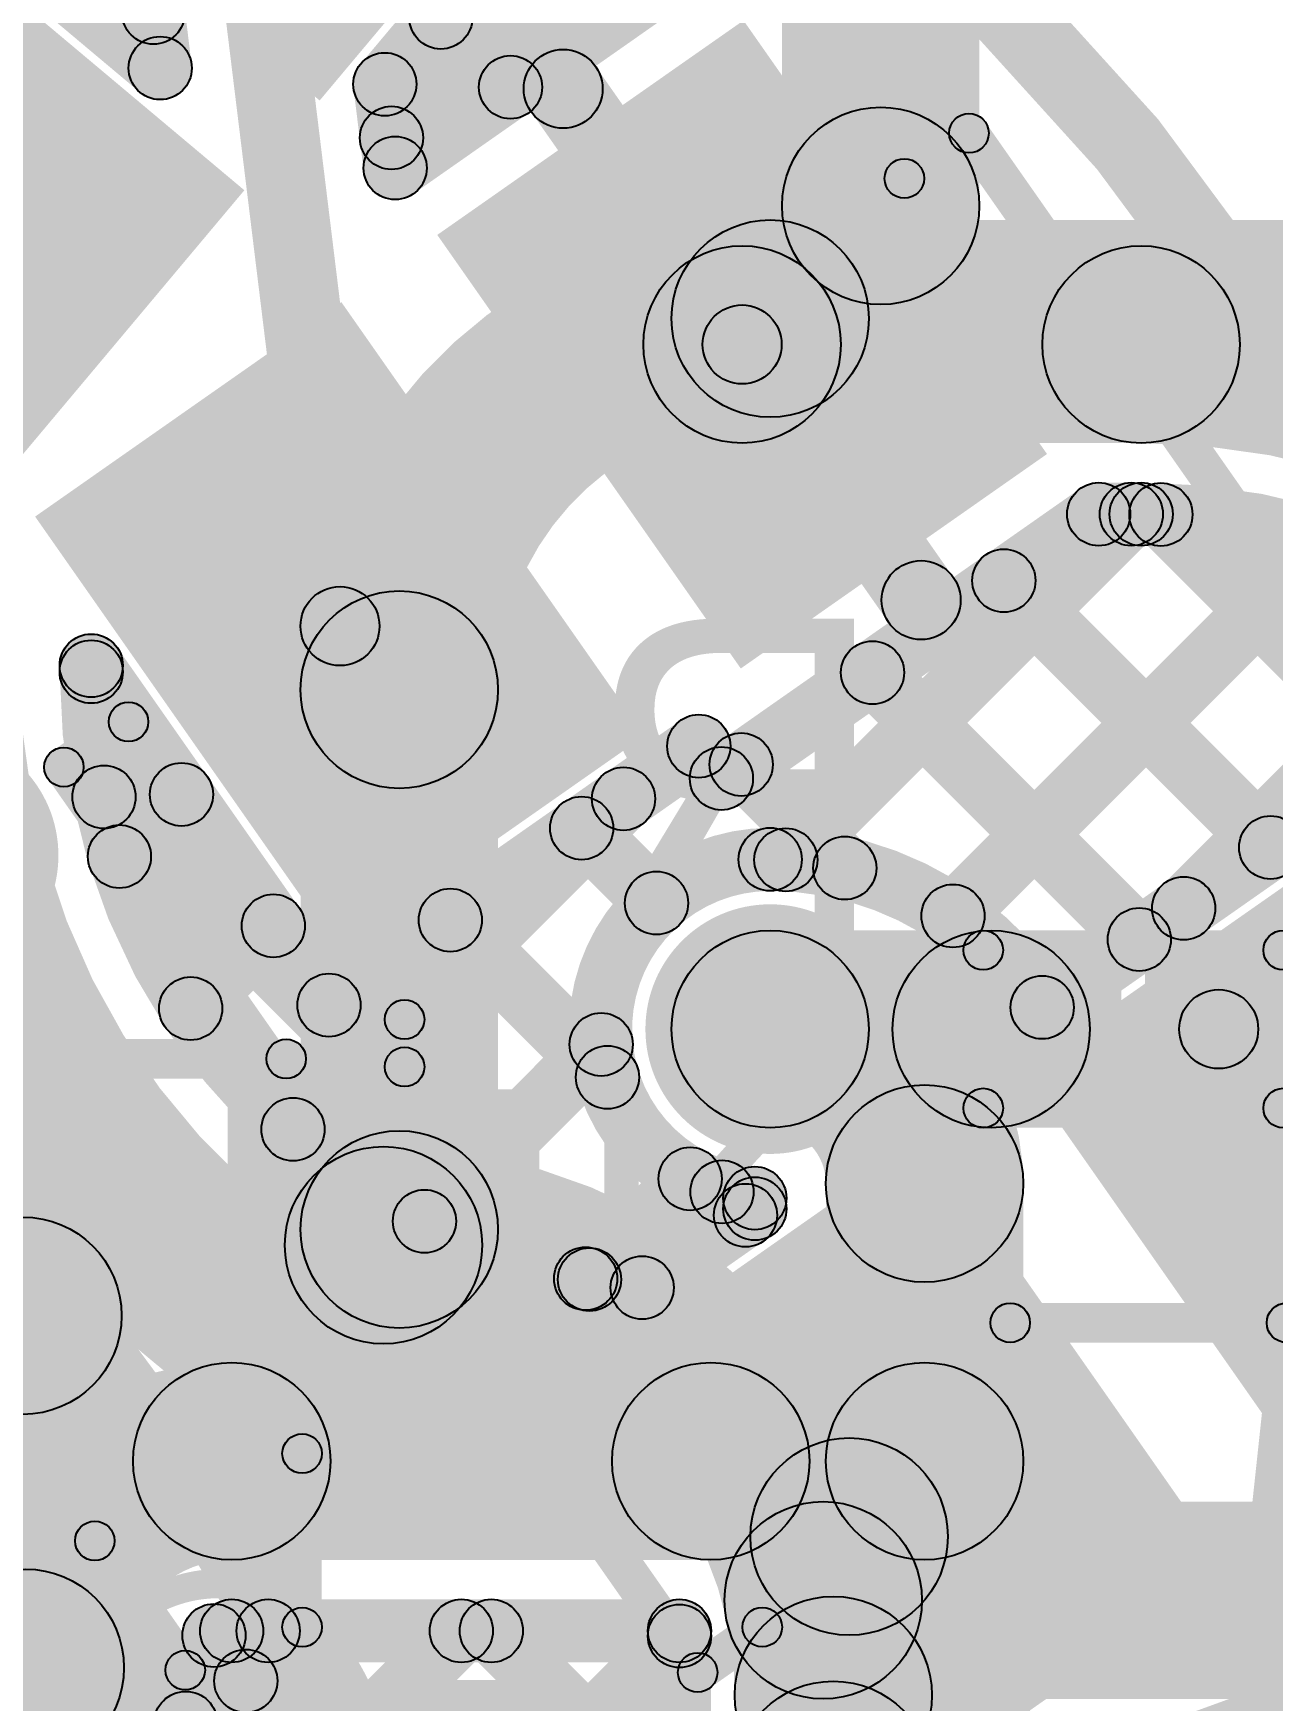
# Model space of a CAD drawing. Header units: millimetres. Extents: x -2.17 to 2.17, y -2.17 to 2.17.
# Drawn here: x 0.5126 to 0.6697, y 0.3383 to 0.5495 of the extents above; entities that cross this region are included whole.
import ezdxf

# ---------------------------------------------------------------- set-up
doc = ezdxf.new("R2010")
doc.units = ezdxf.units.MM
doc.header["$MEASUREMENT"] = 0
for name, color, linetype in [('BottomLayer', 5, 'Continuous'), ('BottomOverlay', 54, 'Continuous'), ('BottomPaste', 16, 'Continuous'), ('BottomSolder', 6, 'Continuous'), ('Mechanical2', 216, 'Continuous'), ('TopLayer', 1, 'Continuous'), ('TopOverlay', 2, 'Continuous'), ('TopPaste', 8, 'Continuous'), ('TopSolder', 216, 'Continuous'), ('ViaHoleLayer', 16, 'Continuous')]:
    doc.layers.add(name, color=color, linetype=linetype)

# ---------------------------------------------------------------- blocks, each defined once
blk = doc.blocks.new('R___0201_B_92')
at = {"layer": 'BottomLayer'}
for points in [[(-0.01614, 0.00728), (-0.00551, 0.00728), (-0.00551, -0.00728), (-0.01614, -0.00728)], [(0.00551, 0.00728), (0.01614, 0.00728), (0.01614, -0.00728), (0.00551, -0.00728)]]:
    blk.add_hatch(color=5, dxfattribs=at).paths.add_polyline_path(points)
at = {"layer": 'BottomOverlay'}
h = blk.add_hatch(color=54, dxfattribs=at)
edge = h.paths.add_edge_path()
edge.add_arc((-0.019, 0.01), 0.0025, 0, 360)
h = blk.add_hatch(color=54, dxfattribs=at)
edge = h.paths.add_edge_path()
edge.add_arc((-0.019, 0.01), 0.0025, 0, 360)
for points in [[(-0.019, 0.0075), (-0.019, 0.0125), (0.019, 0.0125), (0.019, 0.0075)], [(-0.0165, -0.01), (-0.0215, -0.01), (-0.0215, 0.01), (-0.0165, 0.01)], [(0.0215, -0.01), (0.0165, -0.01), (0.0165, 0.01), (0.0215, 0.01)], [(-0.019, -0.0125), (-0.019, -0.0075), (0.019, -0.0075), (0.019, -0.0125)]]:
    blk.add_hatch(color=54, dxfattribs=at).paths.add_polyline_path(points)
h = blk.add_hatch(color=54, dxfattribs=at)
edge = h.paths.add_edge_path()
edge.add_arc((0.019, 0.01), 0.0025, 0, 360)
h = blk.add_hatch(color=54, dxfattribs=at)
edge = h.paths.add_edge_path()
edge.add_arc((0.019, 0.01), 0.0025, 0, 360)
h = blk.add_hatch(color=54, dxfattribs=at)
edge = h.paths.add_edge_path()
edge.add_arc((-0.019, -0.01), 0.0025, 0, 360)
h = blk.add_hatch(color=54, dxfattribs=at)
edge = h.paths.add_edge_path()
edge.add_arc((-0.019, -0.01), 0.0025, 0, 360)
h = blk.add_hatch(color=54, dxfattribs=at)
edge = h.paths.add_edge_path()
edge.add_arc((0.019, -0.01), 0.0025, 0, 360)
h = blk.add_hatch(color=54, dxfattribs=at)
edge = h.paths.add_edge_path()
edge.add_arc((0.019, -0.01), 0.0025, 0, 360)
at = {"layer": 'BottomPaste'}
for points in [[(-0.01614, 0.00728), (-0.00551, 0.00728), (-0.00551, -0.00728), (-0.01614, -0.00728)], [(0.00551, 0.00728), (0.01614, 0.00728), (0.01614, -0.00728), (0.00551, -0.00728)]]:
    blk.add_hatch(color=16, dxfattribs=at).paths.add_polyline_path(points)
at = {"layer": 'BottomSolder'}
for points in [[(-0.02014, 0.01128), (-0.00151, 0.01128), (-0.00151, -0.01128), (-0.02014, -0.01128)], [(0.00151, 0.01128), (0.02014, 0.01128), (0.02014, -0.01128), (0.00151, -0.01128)]]:
    blk.add_hatch(color=6, dxfattribs=at).paths.add_polyline_path(points)
at = {"layer": 'BottomOverlay'}
for centre in [(-0.019, 0.01), (-0.019, 0.01), (0.019, 0.01), (0.019, 0.01), (-0.019, -0.01), (-0.019, -0.01), (0.019, -0.01), (0.019, -0.01)]:
    blk.add_circle(centre, 0.0025, dxfattribs=at)
blk = doc.blocks.new('SOT23_3_B_103')
at = {"layer": 'BottomLayer'}
for points in [[(-0.02166, 0.02657), (-0.05316, 0.02657), (-0.05316, 0.05807), (-0.02166, 0.05807)], [(0.05314, 0.02657), (0.02165, 0.02657), (0.02165, 0.05807), (0.05314, 0.05807)], [(0.01574, -0.05807), (-0.01575, -0.05807), (-0.01575, -0.02657), (0.01574, -0.02657)]]:
    blk.add_hatch(color=5, dxfattribs=at).paths.add_polyline_path(points)
at = {"layer": 'BottomOverlay'}
h = blk.add_hatch(color=54, dxfattribs=at)
edge = h.paths.add_edge_path()
edge.add_arc((-0.066, 0.045), 0.0025, 0, 360)
h = blk.add_hatch(color=54, dxfattribs=at)
edge = h.paths.add_edge_path()
edge.add_arc((-0.06, 0.045), 0.0025, 0, 360)
h = blk.add_hatch(color=54, dxfattribs=at)
edge = h.paths.add_edge_path()
edge.add_arc((-0.01101, 0.032), 0.0025, 0, 360)
for points in [[(0.01099, 0.0345), (0.01099, 0.0295), (-0.01101, 0.0295), (-0.01101, 0.0345)], [(-0.06351, 0.03), (-0.05851, 0.03), (-0.05851, -0.029), (-0.06351, -0.029)], [(0.05849, 0.03), (0.06349, 0.03), (0.06349, -0.029), (0.05849, -0.029)], [(-0.02601, -0.0265), (-0.02601, -0.0315), (-0.06101, -0.0315), (-0.06101, -0.0265)], [(0.06099, -0.0265), (0.06099, -0.0315), (0.02599, -0.0315), (0.02599, -0.0265)]]:
    blk.add_hatch(color=54, dxfattribs=at).paths.add_polyline_path(points)
h = blk.add_hatch(color=54, dxfattribs=at)
edge = h.paths.add_edge_path()
edge.add_arc((0.01099, 0.032), 0.0025, 0, 360)
h = blk.add_hatch(color=54, dxfattribs=at)
edge = h.paths.add_edge_path()
edge.add_arc((-0.06101, 0.03), 0.0025, 0, 360)
h = blk.add_hatch(color=54, dxfattribs=at)
edge = h.paths.add_edge_path()
edge.add_arc((0.06099, 0.03), 0.0025, 0, 360)
h = blk.add_hatch(color=54, dxfattribs=at)
edge = h.paths.add_edge_path()
edge.add_arc((-0.06101, -0.029), 0.0025, 0, 360)
h = blk.add_hatch(color=54, dxfattribs=at)
edge = h.paths.add_edge_path()
edge.add_arc((-0.06101, -0.029), 0.0025, 0, 360)
h = blk.add_hatch(color=54, dxfattribs=at)
edge = h.paths.add_edge_path()
edge.add_arc((-0.02601, -0.029), 0.0025, 0, 360)
h = blk.add_hatch(color=54, dxfattribs=at)
edge = h.paths.add_edge_path()
edge.add_arc((0.02599, -0.029), 0.0025, 0, 360)
h = blk.add_hatch(color=54, dxfattribs=at)
edge = h.paths.add_edge_path()
edge.add_arc((0.06099, -0.029), 0.0025, 0, 360)
h = blk.add_hatch(color=54, dxfattribs=at)
edge = h.paths.add_edge_path()
edge.add_arc((0.06099, -0.029), 0.0025, 0, 360)
at = {"layer": 'BottomPaste'}
for points in [[(-0.02166, 0.02657), (-0.05316, 0.02657), (-0.05316, 0.05807), (-0.02166, 0.05807)], [(0.05314, 0.02657), (0.02165, 0.02657), (0.02165, 0.05807), (0.05314, 0.05807)], [(0.01574, -0.05807), (-0.01575, -0.05807), (-0.01575, -0.02657), (0.01574, -0.02657)]]:
    blk.add_hatch(color=16, dxfattribs=at).paths.add_polyline_path(points)
at = {"layer": 'BottomSolder'}
for points in [[(-0.01766, 0.02257), (-0.05716, 0.02257), (-0.05716, 0.06207), (-0.01766, 0.06207)], [(0.05714, 0.02257), (0.01765, 0.02257), (0.01765, 0.06207), (0.05714, 0.06207)], [(0.01974, -0.06207), (-0.01975, -0.06207), (-0.01975, -0.02257), (0.01974, -0.02257)]]:
    blk.add_hatch(color=6, dxfattribs=at).paths.add_polyline_path(points)
at = {"layer": 'BottomOverlay', "const_width": 0.005}
blk.add_lwpolyline([(-0.06, 0.045, 1), (-0.066, 0.045, 1)], format="xyb", close=True, dxfattribs=at)
at = {"layer": 'BottomOverlay'}
for centre in [(-0.066, 0.045), (-0.06, 0.045), (-0.01101, 0.032), (0.01099, 0.032), (-0.06101, 0.03), (0.06099, 0.03), (-0.06101, -0.029), (-0.06101, -0.029), (-0.02601, -0.029), (0.02599, -0.029), (0.06099, -0.029), (0.06099, -0.029)]:
    blk.add_circle(centre, 0.0025, dxfattribs=at)
blk = doc.blocks.new('SOT23_3_B_104')
at = {"layer": 'BottomLayer'}
for points in [[(-0.02166, 0.02657), (-0.05316, 0.02657), (-0.05316, 0.05807), (-0.02166, 0.05807)], [(0.05314, 0.02657), (0.02165, 0.02657), (0.02165, 0.05807), (0.05314, 0.05807)], [(0.01574, -0.05807), (-0.01575, -0.05807), (-0.01575, -0.02657), (0.01574, -0.02657)]]:
    blk.add_hatch(color=5, dxfattribs=at).paths.add_polyline_path(points)
at = {"layer": 'BottomOverlay'}
h = blk.add_hatch(color=54, dxfattribs=at)
edge = h.paths.add_edge_path()
edge.add_arc((-0.066, 0.045), 0.0025, 0, 360)
h = blk.add_hatch(color=54, dxfattribs=at)
edge = h.paths.add_edge_path()
edge.add_arc((-0.06, 0.045), 0.0025, 0, 360)
h = blk.add_hatch(color=54, dxfattribs=at)
edge = h.paths.add_edge_path()
edge.add_arc((-0.01101, 0.032), 0.0025, 0, 360)
for points in [[(0.01099, 0.0345), (0.01099, 0.0295), (-0.01101, 0.0295), (-0.01101, 0.0345)], [(-0.05851, -0.029), (-0.06351, -0.029), (-0.06351, 0.03), (-0.05851, 0.03)], [(0.06349, -0.029), (0.05849, -0.029), (0.05849, 0.03), (0.06349, 0.03)], [(-0.02601, -0.0265), (-0.02601, -0.0315), (-0.06101, -0.0315), (-0.06101, -0.0265)], [(0.06099, -0.0265), (0.06099, -0.0315), (0.02599, -0.0315), (0.02599, -0.0265)]]:
    blk.add_hatch(color=54, dxfattribs=at).paths.add_polyline_path(points)
h = blk.add_hatch(color=54, dxfattribs=at)
edge = h.paths.add_edge_path()
edge.add_arc((0.01099, 0.032), 0.0025, 0, 360)
h = blk.add_hatch(color=54, dxfattribs=at)
edge = h.paths.add_edge_path()
edge.add_arc((-0.06101, 0.03), 0.0025, 0, 360)
h = blk.add_hatch(color=54, dxfattribs=at)
edge = h.paths.add_edge_path()
edge.add_arc((0.06099, 0.03), 0.0025, 0, 360)
h = blk.add_hatch(color=54, dxfattribs=at)
edge = h.paths.add_edge_path()
edge.add_arc((-0.06101, -0.029), 0.0025, 0, 360)
h = blk.add_hatch(color=54, dxfattribs=at)
edge = h.paths.add_edge_path()
edge.add_arc((-0.06101, -0.029), 0.0025, 0, 360)
h = blk.add_hatch(color=54, dxfattribs=at)
edge = h.paths.add_edge_path()
edge.add_arc((-0.02601, -0.029), 0.0025, 0, 360)
h = blk.add_hatch(color=54, dxfattribs=at)
edge = h.paths.add_edge_path()
edge.add_arc((0.02599, -0.029), 0.0025, 0, 360)
h = blk.add_hatch(color=54, dxfattribs=at)
edge = h.paths.add_edge_path()
edge.add_arc((0.06099, -0.029), 0.0025, 0, 360)
h = blk.add_hatch(color=54, dxfattribs=at)
edge = h.paths.add_edge_path()
edge.add_arc((0.06099, -0.029), 0.0025, 0, 360)
at = {"layer": 'BottomPaste'}
for points in [[(-0.02166, 0.02657), (-0.05316, 0.02657), (-0.05316, 0.05807), (-0.02166, 0.05807)], [(0.05314, 0.02657), (0.02165, 0.02657), (0.02165, 0.05807), (0.05314, 0.05807)], [(0.01574, -0.05807), (-0.01575, -0.05807), (-0.01575, -0.02657), (0.01574, -0.02657)]]:
    blk.add_hatch(color=16, dxfattribs=at).paths.add_polyline_path(points)
at = {"layer": 'BottomSolder'}
for points in [[(-0.01766, 0.02257), (-0.05716, 0.02257), (-0.05716, 0.06207), (-0.01766, 0.06207)], [(0.05714, 0.02257), (0.01765, 0.02257), (0.01765, 0.06207), (0.05714, 0.06207)], [(0.01974, -0.06207), (-0.01975, -0.06207), (-0.01975, -0.02257), (0.01974, -0.02257)]]:
    blk.add_hatch(color=6, dxfattribs=at).paths.add_polyline_path(points)
at = {"layer": 'BottomOverlay', "const_width": 0.005}
blk.add_lwpolyline([(-0.06, 0.045, 1), (-0.066, 0.045, 1)], format="xyb", close=True, dxfattribs=at)
at = {"layer": 'BottomOverlay'}
for centre in [(-0.066, 0.045), (-0.06, 0.045), (-0.01101, 0.032), (0.01099, 0.032), (-0.06101, 0.03), (0.06099, 0.03), (-0.06101, -0.029), (-0.06101, -0.029), (-0.02601, -0.029), (0.02599, -0.029), (0.06099, -0.029), (0.06099, -0.029)]:
    blk.add_circle(centre, 0.0025, dxfattribs=at)
blk = doc.blocks.new('WS2812B_M____255')
at = {"layer": 'TopSolder'}
blk.add_hatch(color=216, dxfattribs=at).paths.add_polyline_path([(0.03104, 0.05479), (0.09809, 0.05479), (0.09809, 0.00742), (0.03104, 0.00742)])
blk = doc.blocks.new('WS2812B_M____256')
at = {"layer": 'TopLayer'}
for points in [[(-0.09409, 0.05079), (-0.03504, 0.05079), (-0.03504, 0.01142), (-0.09409, 0.01142)], [(0.03504, 0.05079), (0.09409, 0.05079), (0.09409, 0.01142), (0.03504, 0.01142)], [(-0.09409, -0.01142), (-0.03504, -0.01142), (-0.03504, -0.05079), (-0.09409, -0.05079)], [(0.03504, -0.01142), (0.09409, -0.01142), (0.09409, -0.05079), (0.03504, -0.05079)]]:
    blk.add_hatch(color=1, dxfattribs=at).paths.add_polyline_path(points)
at = {"layer": 'TopOverlay'}
h = blk.add_hatch(color=2, dxfattribs=at)
edge = h.paths.add_edge_path()
edge.add_arc((-0.07, 0.07), 0.0025, 0, 360)
h = blk.add_hatch(color=2, dxfattribs=at)
edge = h.paths.add_edge_path()
edge.add_arc((-0.07, 0.07), 0.0025, 0, 360)
for points in [[(0.07, 0.0725), (0.07, 0.0675), (-0.07, 0.0675), (-0.07, 0.0725)], [(-0.0725, 0.07), (-0.0675, 0.07), (-0.0675, 0.06), (-0.0725, 0.06)], [(0.0675, 0.07), (0.0725, 0.07), (0.0725, 0.06), (0.0675, 0.06)], [(0.0675, -0.06), (0.0725, -0.06), (0.0725, -0.07), (0.0675, -0.07)], [(0.07, -0.0675), (0.07, -0.0725), (-0.07, -0.0725), (-0.07, -0.0675)]]:
    blk.add_hatch(color=2, dxfattribs=at).paths.add_polyline_path(points)
h = blk.add_hatch(color=2, dxfattribs=at)
edge = h.paths.add_edge_path()
edge.add_arc((0.07, 0.07), 0.0025, 0, 360)
h = blk.add_hatch(color=2, dxfattribs=at)
edge = h.paths.add_edge_path()
edge.add_arc((0.07, 0.07), 0.0025, 0, 360)
h = blk.add_hatch(color=2, dxfattribs=at)
edge = h.paths.add_edge_path()
edge.add_arc((-0.07, 0.06), 0.0025, 0, 360)
h = blk.add_hatch(color=2, dxfattribs=at)
edge = h.paths.add_edge_path()
edge.add_arc((0.07, 0.06), 0.0025, 0, 360)
h = blk.add_hatch(color=2, dxfattribs=at)
edge = h.paths.add_edge_path()
edge.add_arc((0.07, -0.06), 0.0025, 0, 360)
h = blk.add_hatch(color=2, dxfattribs=at)
edge = h.paths.add_edge_path()
edge.add_arc((0.07, -0.07), 0.0025, 0, 360)
h = blk.add_hatch(color=2, dxfattribs=at)
edge = h.paths.add_edge_path()
edge.add_arc((0.07, -0.07), 0.0025, 0, 360)
at = {"layer": 'TopPaste'}
for points in [[(-0.09409, 0.05079), (-0.03504, 0.05079), (-0.03504, 0.01142), (-0.09409, 0.01142)], [(0.03504, 0.05079), (0.09409, 0.05079), (0.09409, 0.01142), (0.03504, 0.01142)], [(-0.09409, -0.01142), (-0.03504, -0.01142), (-0.03504, -0.05079), (-0.09409, -0.05079)], [(0.03504, -0.01142), (0.09409, -0.01142), (0.09409, -0.05079), (0.03504, -0.05079)]]:
    blk.add_hatch(color=8, dxfattribs=at).paths.add_polyline_path(points)
at = {"layer": 'TopSolder'}
for points in [[(-0.09809, 0.05479), (-0.03104, 0.05479), (-0.03104, 0.00742), (-0.09809, 0.00742)], [(0.03104, 0.05479), (0.09809, 0.05479), (0.09809, 0.00742), (0.03104, 0.00742)], [(-0.09809, -0.00742), (-0.03104, -0.00742), (-0.03104, -0.05479), (-0.09809, -0.05479)], [(0.03104, -0.00742), (0.09809, -0.00742), (0.09809, -0.05479), (0.03104, -0.05479)]]:
    blk.add_hatch(color=216, dxfattribs=at).paths.add_polyline_path(points)
at = {"layer": 'TopOverlay'}
for centre in [(-0.07, 0.07), (-0.07, 0.07), (0.07, 0.07), (0.07, 0.07), (-0.07, 0.06), (0.07, 0.06), (0.07, -0.06), (0.07, -0.07), (0.07, -0.07)]:
    blk.add_circle(centre, 0.0025, dxfattribs=at)
blk = doc.blocks.new('WS2812B_M____257')
at = {"layer": 'TopLayer'}
for points in [[(-0.09409, 0.05079), (-0.03504, 0.05079), (-0.03504, 0.01142), (-0.09409, 0.01142)], [(-0.09409, -0.01142), (-0.03504, -0.01142), (-0.03504, -0.05079), (-0.09409, -0.05079)]]:
    blk.add_hatch(color=1, dxfattribs=at).paths.add_polyline_path(points)
at = {"layer": 'TopPaste'}
for points in [[(-0.09409, 0.05079), (-0.03504, 0.05079), (-0.03504, 0.01142), (-0.09409, 0.01142)], [(-0.09409, -0.01142), (-0.03504, -0.01142), (-0.03504, -0.05079), (-0.09409, -0.05079)]]:
    blk.add_hatch(color=8, dxfattribs=at).paths.add_polyline_path(points)
at = {"layer": 'TopSolder'}
for points in [[(-0.09809, 0.05479), (-0.03104, 0.05479), (-0.03104, 0.00742), (-0.09809, 0.00742)], [(-0.09809, -0.00742), (-0.03104, -0.00742), (-0.03104, -0.05479), (-0.09809, -0.05479)]]:
    blk.add_hatch(color=216, dxfattribs=at).paths.add_polyline_path(points)
blk = doc.blocks.new('C__0402_425')
at = {"layer": 'TopLayer'}
for points in [[(-0.0275, -0.0125), (-0.0275, 0.0125), (-0.0095, 0.0125), (-0.0095, -0.0125)], [(0.0095, -0.0125), (0.0095, 0.0125), (0.0275, 0.0125), (0.0275, -0.0125)]]:
    blk.add_hatch(color=1, dxfattribs=at).paths.add_polyline_path(points)
at = {"layer": 'TopOverlay'}
h = blk.add_hatch(color=2, dxfattribs=at)
edge = h.paths.add_edge_path()
edge.add_arc((-0.031, 0.016), 0.0025, 0, 360)
h = blk.add_hatch(color=2, dxfattribs=at)
edge = h.paths.add_edge_path()
edge.add_arc((-0.031, 0.016), 0.0025, 0, 360)
for points in [[(-0.031, 0.0135), (-0.031, 0.0185), (-0.011, 0.0185), (-0.011, 0.0135)], [(0.011, 0.0135), (0.011, 0.0185), (0.031, 0.0185), (0.031, 0.0135)], [(-0.0285, -0.016), (-0.0335, -0.016), (-0.0335, 0.016), (-0.0285, 0.016)], [(0.0335, -0.016), (0.0285, -0.016), (0.0285, 0.016), (0.0335, 0.016)], [(-0.031, -0.0185), (-0.031, -0.0135), (-0.011, -0.0135), (-0.011, -0.0185)], [(0.011, -0.0185), (0.011, -0.0135), (0.031, -0.0135), (0.031, -0.0185)]]:
    blk.add_hatch(color=2, dxfattribs=at).paths.add_polyline_path(points)
h = blk.add_hatch(color=2, dxfattribs=at)
edge = h.paths.add_edge_path()
edge.add_arc((-0.011, 0.016), 0.0025, 0, 360)
h = blk.add_hatch(color=2, dxfattribs=at)
edge = h.paths.add_edge_path()
edge.add_arc((0.011, 0.016), 0.0025, 0, 360)
h = blk.add_hatch(color=2, dxfattribs=at)
edge = h.paths.add_edge_path()
edge.add_arc((0.031, 0.016), 0.0025, 0, 360)
h = blk.add_hatch(color=2, dxfattribs=at)
edge = h.paths.add_edge_path()
edge.add_arc((0.031, 0.016), 0.0025, 0, 360)
h = blk.add_hatch(color=2, dxfattribs=at)
edge = h.paths.add_edge_path()
edge.add_arc((-0.031, -0.016), 0.0025, 0, 360)
h = blk.add_hatch(color=2, dxfattribs=at)
edge = h.paths.add_edge_path()
edge.add_arc((-0.031, -0.016), 0.0025, 0, 360)
h = blk.add_hatch(color=2, dxfattribs=at)
edge = h.paths.add_edge_path()
edge.add_arc((-0.011, -0.016), 0.0025, 0, 360)
h = blk.add_hatch(color=2, dxfattribs=at)
edge = h.paths.add_edge_path()
edge.add_arc((0.011, -0.016), 0.0025, 0, 360)
h = blk.add_hatch(color=2, dxfattribs=at)
edge = h.paths.add_edge_path()
edge.add_arc((0.031, -0.016), 0.0025, 0, 360)
h = blk.add_hatch(color=2, dxfattribs=at)
edge = h.paths.add_edge_path()
edge.add_arc((0.031, -0.016), 0.0025, 0, 360)
at = {"layer": 'TopPaste'}
for points in [[(-0.0275, -0.0125), (-0.0275, 0.0125), (-0.0095, 0.0125), (-0.0095, -0.0125)], [(0.0095, -0.0125), (0.0095, 0.0125), (0.0275, 0.0125), (0.0275, -0.0125)]]:
    blk.add_hatch(color=8, dxfattribs=at).paths.add_polyline_path(points)
at = {"layer": 'TopSolder'}
for points in [[(-0.02986, -0.01486), (-0.02986, 0.01486), (-0.00714, 0.01486), (-0.00714, -0.01486)], [(0.00714, -0.01486), (0.00714, 0.01486), (0.02986, 0.01486), (0.02986, -0.01486)]]:
    blk.add_hatch(color=216, dxfattribs=at).paths.add_polyline_path(points)
at = {"layer": 'TopOverlay'}
for centre in [(-0.031, 0.016), (-0.031, 0.016), (-0.011, 0.016), (0.011, 0.016), (0.031, 0.016), (0.031, 0.016), (-0.031, -0.016), (-0.031, -0.016), (-0.011, -0.016), (0.011, -0.016), (0.031, -0.016), (0.031, -0.016)]:
    blk.add_circle(centre, 0.0025, dxfattribs=at)

msp = doc.modelspace()

# ---------------------------------------------------------------- hatches: boundary and pattern name
at = {"layer": 'BottomLayer'}
h = msp.add_hatch(color=5, dxfattribs=at)
edge = h.paths.add_edge_path()
edge.add_arc((0.606, 0.51339), 0.0125, 0, 360)
h = msp.add_hatch(color=5, dxfattribs=at)
edge = h.paths.add_edge_path()
edge.add_arc((0.606, 0.51339), 0.0125, 0, 360)
for points in [[(0.606, 0.50089), (0.606, 0.52589), (0.788, 0.52589), (0.788, 0.50089)], [(0.5715, 0.39802), (0.5465, 0.39802), (0.5465, 0.46639), (0.5715, 0.46639)], [(0.606, 0.41089), (0.606, 0.43589), (0.634, 0.43589), (0.634, 0.41089)], [(0.52381, 0.32532), (0.49881, 0.32532), (0.49881, 0.38709), (0.52381, 0.38709)], [(0.61272, 0.33854), (0.61272, 0.36354), (0.69863, 0.36354), (0.69863, 0.33854)], [(0.6265, 0.32829), (0.6015, 0.32829), (0.6015, 0.33902), (0.6265, 0.33902)]]:
    msp.add_hatch(color=5, dxfattribs=at).paths.add_polyline_path(points)
h = msp.add_hatch(color=5, dxfattribs=at)
edge = h.paths.add_edge_path()
edge.add_arc((0.559, 0.46639), 0.0125, 0, 360)
h = msp.add_hatch(color=5, dxfattribs=at)
edge = h.paths.add_edge_path()
edge.add_arc((0.559, 0.46639), 0.0125, 0, 360)
h = msp.add_hatch(color=5, dxfattribs=at)
edge = h.paths.add_edge_path()
edge.add_arc((0.606, 0.42339), 0.0125, 0, 360)
h = msp.add_hatch(color=5, dxfattribs=at)
edge = h.paths.add_edge_path()
edge.add_arc((0.606, 0.42339), 0.01181, 0, 360)
h = msp.add_hatch(color=5, dxfattribs=at)
edge = h.paths.add_edge_path()
edge.add_arc((0.634, 0.42339), 0.0125, 0, 360)
h = msp.add_hatch(color=5, dxfattribs=at)
edge = h.paths.add_edge_path()
edge.add_arc((0.66283, 0.42339), 0.005, 0, 360)
h = msp.add_hatch(color=5, dxfattribs=at)
edge = h.paths.add_edge_path()
edge.add_arc((0.559, 0.39802), 0.0125, 0, 360)
h = msp.add_hatch(color=5, dxfattribs=at)
edge = h.paths.add_edge_path()
edge.add_arc((0.559, 0.39802), 0.0125, 0, 360)
h = msp.add_hatch(color=5, dxfattribs=at)
edge = h.paths.add_edge_path()
edge.add_arc((0.557, 0.39602), 0.0125, 0, 360)
h = msp.add_hatch(color=5, dxfattribs=at)
edge = h.paths.add_edge_path()
edge.add_arc((0.557, 0.39602), 0.0125, 0, 360)
h = msp.add_hatch(color=5, dxfattribs=at)
edge = h.paths.add_edge_path()
edge.add_arc((0.51131, 0.38709), 0.0125, 0, 360)
h = msp.add_hatch(color=5, dxfattribs=at)
edge = h.paths.add_edge_path()
edge.add_arc((0.51131, 0.38709), 0.0125, 0, 360)
h = msp.add_hatch(color=5, dxfattribs=at)
edge = h.paths.add_edge_path()
edge.add_arc((0.61272, 0.35104), 0.0125, 0, 360)
h = msp.add_hatch(color=5, dxfattribs=at)
edge = h.paths.add_edge_path()
edge.add_arc((0.61272, 0.35104), 0.0125, 0, 360)
h = msp.add_hatch(color=5, dxfattribs=at)
edge = h.paths.add_edge_path()
edge.add_arc((0.61272, 0.35104), 0.0125, 0, 360)
h = msp.add_hatch(color=5, dxfattribs=at)
edge = h.paths.add_edge_path()
edge.add_arc((0.614, 0.33902), 0.0125, 0, 360)
h = msp.add_hatch(color=5, dxfattribs=at)
edge = h.paths.add_edge_path()
edge.add_arc((0.614, 0.33902), 0.0125, 0, 360)
h = msp.add_hatch(color=5, dxfattribs=at)
edge = h.paths.add_edge_path()
edge.add_arc((0.614, 0.32829), 0.0125, 0, 360)
at = {"layer": 'BottomSolder'}
h = msp.add_hatch(color=6, dxfattribs=at)
edge = h.paths.add_edge_path()
edge.add_arc((0.5, 0.44539), 0.01581, 0, 360)
h = msp.add_hatch(color=6, dxfattribs=at)
edge = h.paths.add_edge_path()
edge.add_arc((0.606, 0.42339), 0.01581, 0, 360)
at = {"layer": 'TopLayer'}
for points in [[(0.48793, 0.58044), (0.49307, 0.58657), (0.53042, 0.55523), (0.52528, 0.5491)], [(0.48482, 0.57674), (0.48996, 0.58286), (0.53128, 0.54819), (0.52614, 0.54206)], [(0.53349, 0.5801), (0.54342, 0.58132), (0.55645, 0.47505), (0.54653, 0.47383)], [(0.56024, 0.54051), (0.55411, 0.54566), (0.58334, 0.58049), (0.58947, 0.57535)], [(0.56084, 0.53346), (0.55518, 0.53912), (0.59473, 0.57867), (0.60039, 0.57301)], [(0.56084, 0.53346), (0.55518, 0.53912), (0.59473, 0.57867), (0.60039, 0.57301)], [(0.56077, 0.52919), (0.55618, 0.53575), (0.59621, 0.56377), (0.60079, 0.55722)], [(0.6325, 0.52768), (0.6075, 0.52768), (0.6075, 0.56372), (0.6325, 0.56372)], [(0.56144, 0.54871), (0.5671, 0.55437), (0.57593, 0.54554), (0.57027, 0.53988)], [(0.52388, 0.55168), (0.53182, 0.55265), (0.53268, 0.54562), (0.52474, 0.54464)], [(0.57568, 0.53963), (0.58387, 0.54537), (0.60654, 0.51299), (0.59835, 0.50725)], [(0.5532, 0.5426), (0.56114, 0.54357), (0.56245, 0.53296), (0.55451, 0.53198)], [(0.60244, 0.49762), (0.60244, 0.52262), (0.653, 0.52262), (0.653, 0.49762)], [(0.59835, 0.50725), (0.60654, 0.51299), (0.62921, 0.48061), (0.62102, 0.47487)], [(0.64763, 0.48462), (0.64763, 0.49262), (0.653, 0.49262), (0.653, 0.48462)], [(0.60211, 0.45187), (0.59752, 0.45842), (0.64533, 0.4919), (0.64992, 0.48534)], [(0.61081, 0.44201), (0.60515, 0.44767), (0.64893, 0.49145), (0.65459, 0.48579)], [(0.65269, 0.48575), (0.65834, 0.49141), (0.73429, 0.41546), (0.72863, 0.40981)], [(0.63199, 0.43491), (0.62633, 0.44056), (0.67363, 0.48786), (0.67928, 0.4822)], [(0.63278, 0.47737), (0.63843, 0.48303), (0.67224, 0.44923), (0.66658, 0.44357)], [(0.66122, 0.43586), (0.65556, 0.44151), (0.69287, 0.47882), (0.69853, 0.47316)], [(0.51669, 0.46715), (0.52325, 0.47174), (0.55337, 0.42872), (0.54681, 0.42413)], [(0.61614, 0.46573), (0.6218, 0.47138), (0.6556, 0.43758), (0.64995, 0.43192)], [(0.55238, 0.42315), (0.5478, 0.4297), (0.59465, 0.46251), (0.59924, 0.45596)], [(0.59367, 0.45694), (0.60023, 0.46153), (0.60309, 0.45744), (0.59654, 0.45285)], [(0.59951, 0.45408), (0.60516, 0.45973), (0.61828, 0.44661), (0.61263, 0.44096)], [(0.51876, 0.44997), (0.52442, 0.45563), (0.58544, 0.39461), (0.57978, 0.38895)], [(0.52637, 0.44243), (0.52071, 0.44808), (0.52857, 0.45594), (0.53423, 0.45029)], [(0.54837, 0.40786), (0.54271, 0.41351), (0.58459, 0.4554), (0.59025, 0.44974)], [(0.64276, 0.42286), (0.63818, 0.42941), (0.67562, 0.45563), (0.6802, 0.44908)], [(0.57928, 0.44602), (0.58494, 0.45168), (0.59443, 0.44218), (0.58877, 0.43653)], [(0.56264, 0.43437), (0.5683, 0.44003), (0.58821, 0.42012), (0.58256, 0.41446)], [(0.5354, 0.42317), (0.52974, 0.42883), (0.54022, 0.43931), (0.54588, 0.43365)], [(0.56501, 0.39622), (0.55936, 0.40188), (0.58176, 0.42428), (0.58742, 0.41862)], [(0.58593, 0.38885), (0.58027, 0.39451), (0.59303, 0.40726), (0.59868, 0.4016)], [(0.59707, 0.39994), (0.60273, 0.4056), (0.60569, 0.40263), (0.60004, 0.39698)], [(0.59207, 0.38737), (0.58749, 0.39392), (0.60176, 0.40392), (0.60635, 0.39736)], [(0.63806, 0.36866), (0.61306, 0.36866), (0.61306, 0.40383), (0.63806, 0.40383)], [(0.67066, 0.30289), (0.66072, 0.30396), (0.67154, 0.40487), (0.68148, 0.40381)], [(0.53777, 0.35616), (0.53777, 0.38116), (0.59847, 0.38116), (0.59847, 0.35616)], [(0.59847, 0.35616), (0.59847, 0.38116), (0.62556, 0.38116), (0.62556, 0.35616)], [(0.6285, 0.17239), (0.6035, 0.17239), (0.6035, 0.3591), (0.6285, 0.3591)], [(0.53777, 0.34316), (0.53777, 0.35116), (0.5945, 0.35116), (0.5945, 0.34316)], [(0.50236, 0.277), (0.49671, 0.28266), (0.56404, 0.34999), (0.5697, 0.34433)], [(0.50768, 0.25403), (0.50202, 0.25969), (0.59167, 0.34934), (0.59733, 0.34368)], [(0.53224, 0.34428), (0.53879, 0.34887), (0.54282, 0.34312), (0.53627, 0.33853)], [(0.53955, 0.34433), (0.5452, 0.34999), (0.59733, 0.29786), (0.59167, 0.29221)], [(0.56783, 0.34433), (0.57349, 0.34999), (0.59733, 0.32615), (0.59167, 0.32049)], [(0.5985, 0.25555), (0.5905, 0.25555), (0.5905, 0.34716), (0.5985, 0.34716)], [(0.53423, 0.33222), (0.52964, 0.33877), (0.53725, 0.3441), (0.54184, 0.33755)]]:
    msp.add_hatch(color=1, dxfattribs=at).paths.add_polyline_path(points)
h = msp.add_hatch(color=1, dxfattribs=at)
edge = h.paths.add_edge_path()
edge.add_arc((0.52785, 0.55216), 0.004, 0, 360)
h = msp.add_hatch(color=1, dxfattribs=at)
edge = h.paths.add_edge_path()
edge.add_arc((0.52785, 0.55216), 0.004, 0, 360)
h = msp.add_hatch(color=1, dxfattribs=at)
edge = h.paths.add_edge_path()
edge.add_arc((0.56427, 0.55154), 0.004, 0, 360)
h = msp.add_hatch(color=1, dxfattribs=at)
edge = h.paths.add_edge_path()
edge.add_arc((0.52871, 0.54513), 0.004, 0, 360)
h = msp.add_hatch(color=1, dxfattribs=at)
edge = h.paths.add_edge_path()
edge.add_arc((0.52871, 0.54513), 0.004, 0, 360)
h = msp.add_hatch(color=1, dxfattribs=at)
edge = h.paths.add_edge_path()
edge.add_arc((0.55717, 0.54308), 0.004, 0, 360)
h = msp.add_hatch(color=1, dxfattribs=at)
edge = h.paths.add_edge_path()
edge.add_arc((0.55717, 0.54308), 0.004, 0, 360)
h = msp.add_hatch(color=1, dxfattribs=at)
edge = h.paths.add_edge_path()
edge.add_arc((0.57977, 0.5425), 0.005, 0, 360)
h = msp.add_hatch(color=1, dxfattribs=at)
edge = h.paths.add_edge_path()
edge.add_arc((0.5731, 0.54271), 0.004, 0, 360)
h = msp.add_hatch(color=1, dxfattribs=at)
edge = h.paths.add_edge_path()
edge.add_arc((0.55801, 0.53629), 0.004, 0, 360)
h = msp.add_hatch(color=1, dxfattribs=at)
edge = h.paths.add_edge_path()
edge.add_arc((0.55801, 0.53629), 0.004, 0, 360)
h = msp.add_hatch(color=1, dxfattribs=at)
edge = h.paths.add_edge_path()
edge.add_arc((0.62, 0.52768), 0.0125, 0, 360)
h = msp.add_hatch(color=1, dxfattribs=at)
edge = h.paths.add_edge_path()
edge.add_arc((0.62, 0.52768), 0.0125, 0, 360)
h = msp.add_hatch(color=1, dxfattribs=at)
edge = h.paths.add_edge_path()
edge.add_arc((0.55848, 0.53247), 0.004, 0, 360)
h = msp.add_hatch(color=1, dxfattribs=at)
edge = h.paths.add_edge_path()
edge.add_arc((0.55848, 0.53247), 0.004, 0, 360)
h = msp.add_hatch(color=1, dxfattribs=at)
edge = h.paths.add_edge_path()
edge.add_arc((0.60244, 0.51012), 0.0125, 0, 360)
h = msp.add_hatch(color=1, dxfattribs=at)
edge = h.paths.add_edge_path()
edge.add_arc((0.60244, 0.51012), 0.0125, 0, 360)
h = msp.add_hatch(color=1, dxfattribs=at)
edge = h.paths.add_edge_path()
edge.add_arc((0.653, 0.51012), 0.0125, 0, 360)
h = msp.add_hatch(color=1, dxfattribs=at)
edge = h.paths.add_edge_path()
edge.add_arc((0.653, 0.51012), 0.0125, 0, 360)
h = msp.add_hatch(color=1, dxfattribs=at)
edge = h.paths.add_edge_path()
edge.add_arc((0.60244, 0.51012), 0.005, 0, 360)
h = msp.add_hatch(color=1, dxfattribs=at)
edge = h.paths.add_edge_path()
edge.add_arc((0.60244, 0.51012), 0.005, 0, 360)
h = msp.add_hatch(color=1, dxfattribs=at)
edge = h.paths.add_edge_path()
edge.add_arc((0.64763, 0.48862), 0.004, 0, 360)
h = msp.add_hatch(color=1, dxfattribs=at)
edge = h.paths.add_edge_path()
edge.add_arc((0.64763, 0.48862), 0.004, 0, 360)
h = msp.add_hatch(color=1, dxfattribs=at)
edge = h.paths.add_edge_path()
edge.add_arc((0.65176, 0.48862), 0.004, 0, 360)
h = msp.add_hatch(color=1, dxfattribs=at)
edge = h.paths.add_edge_path()
edge.add_arc((0.653, 0.48862), 0.004, 0, 360)
h = msp.add_hatch(color=1, dxfattribs=at)
edge = h.paths.add_edge_path()
edge.add_arc((0.653, 0.48862), 0.004, 0, 360)
h = msp.add_hatch(color=1, dxfattribs=at)
edge = h.paths.add_edge_path()
edge.add_arc((0.65551, 0.48858), 0.004, 0, 360)
h = msp.add_hatch(color=1, dxfattribs=at)
edge = h.paths.add_edge_path()
edge.add_arc((0.63561, 0.4802), 0.004, 0, 360)
h = msp.add_hatch(color=1, dxfattribs=at)
edge = h.paths.add_edge_path()
edge.add_arc((0.62512, 0.47774), 0.005, 0, 360)
h = msp.add_hatch(color=1, dxfattribs=at)
edge = h.paths.add_edge_path()
edge.add_arc((0.55149, 0.47444), 0.005, 0, 360)
h = msp.add_hatch(color=1, dxfattribs=at)
edge = h.paths.add_edge_path()
edge.add_arc((0.51997, 0.46944), 0.004, 0, 360)
h = msp.add_hatch(color=1, dxfattribs=at)
edge = h.paths.add_edge_path()
edge.add_arc((0.51997, 0.46866), 0.004, 0, 360)
h = msp.add_hatch(color=1, dxfattribs=at)
edge = h.paths.add_edge_path()
edge.add_arc((0.61897, 0.46855), 0.004, 0, 360)
h = msp.add_hatch(color=1, dxfattribs=at)
edge = h.paths.add_edge_path()
edge.add_arc((0.59695, 0.45924), 0.004, 0, 360)
h = msp.add_hatch(color=1, dxfattribs=at)
edge = h.paths.add_edge_path()
edge.add_arc((0.59695, 0.45924), 0.004, 0, 360)
h = msp.add_hatch(color=1, dxfattribs=at)
edge = h.paths.add_edge_path()
edge.add_arc((0.60233, 0.45691), 0.004, 0, 360)
h = msp.add_hatch(color=1, dxfattribs=at)
edge = h.paths.add_edge_path()
edge.add_arc((0.59982, 0.45514), 0.004, 0, 360)
h = msp.add_hatch(color=1, dxfattribs=at)
edge = h.paths.add_edge_path()
edge.add_arc((0.59982, 0.45514), 0.004, 0, 360)
h = msp.add_hatch(color=1, dxfattribs=at)
edge = h.paths.add_edge_path()
edge.add_arc((0.52159, 0.4528), 0.004, 0, 360)
h = msp.add_hatch(color=1, dxfattribs=at)
edge = h.paths.add_edge_path()
edge.add_arc((0.5314, 0.45312), 0.004, 0, 360)
h = msp.add_hatch(color=1, dxfattribs=at)
edge = h.paths.add_edge_path()
edge.add_arc((0.58742, 0.45257), 0.004, 0, 360)
h = msp.add_hatch(color=1, dxfattribs=at)
edge = h.paths.add_edge_path()
edge.add_arc((0.58211, 0.44885), 0.004, 0, 360)
h = msp.add_hatch(color=1, dxfattribs=at)
edge = h.paths.add_edge_path()
edge.add_arc((0.66941, 0.4464), 0.004, 0, 360)
h = msp.add_hatch(color=1, dxfattribs=at)
edge = h.paths.add_edge_path()
edge.add_arc((0.52354, 0.44525), 0.004, 0, 360)
h = msp.add_hatch(color=1, dxfattribs=at)
edge = h.paths.add_edge_path()
edge.add_arc((0.606, 0.44489), 0.004, 0, 360)
h = msp.add_hatch(color=1, dxfattribs=at)
edge = h.paths.add_edge_path()
edge.add_arc((0.606, 0.44489), 0.004, 0, 360)
h = msp.add_hatch(color=1, dxfattribs=at)
edge = h.paths.add_edge_path()
edge.add_arc((0.60798, 0.44484), 0.004, 0, 360)
h = msp.add_hatch(color=1, dxfattribs=at)
edge = h.paths.add_edge_path()
edge.add_arc((0.61545, 0.44379), 0.004, 0, 360)
h = msp.add_hatch(color=1, dxfattribs=at)
edge = h.paths.add_edge_path()
edge.add_arc((0.5916, 0.43936), 0.004, 0, 360)
h = msp.add_hatch(color=1, dxfattribs=at)
edge = h.paths.add_edge_path()
edge.add_arc((0.62916, 0.43773), 0.004, 0, 360)
h = msp.add_hatch(color=1, dxfattribs=at)
edge = h.paths.add_edge_path()
edge.add_arc((0.65839, 0.43869), 0.004, 0, 360)
h = msp.add_hatch(color=1, dxfattribs=at)
edge = h.paths.add_edge_path()
edge.add_arc((0.54305, 0.43648), 0.004, 0, 360)
h = msp.add_hatch(color=1, dxfattribs=at)
edge = h.paths.add_edge_path()
edge.add_arc((0.56547, 0.4372), 0.004, 0, 360)
h = msp.add_hatch(color=1, dxfattribs=at)
edge = h.paths.add_edge_path()
edge.add_arc((0.65277, 0.43475), 0.004, 0, 360)
h = msp.add_hatch(color=1, dxfattribs=at)
edge = h.paths.add_edge_path()
edge.add_arc((0.606, 0.42339), 0.0125, 0, 360)
h = msp.add_hatch(color=1, dxfattribs=at)
edge = h.paths.add_edge_path()
edge.add_arc((0.606, 0.42339), 0.01181, 0, 360)
h = msp.add_hatch(color=1, dxfattribs=at)
edge = h.paths.add_edge_path()
edge.add_arc((0.53257, 0.426), 0.004, 0, 360)
h = msp.add_hatch(color=1, dxfattribs=at)
edge = h.paths.add_edge_path()
edge.add_arc((0.55009, 0.42643), 0.004, 0, 360)
h = msp.add_hatch(color=1, dxfattribs=at)
edge = h.paths.add_edge_path()
edge.add_arc((0.55009, 0.42643), 0.004, 0, 360)
h = msp.add_hatch(color=1, dxfattribs=at)
edge = h.paths.add_edge_path()
edge.add_arc((0.64047, 0.42614), 0.004, 0, 360)
h = msp.add_hatch(color=1, dxfattribs=at)
edge = h.paths.add_edge_path()
edge.add_arc((0.64047, 0.42614), 0.004, 0, 360)
h = msp.add_hatch(color=1, dxfattribs=at)
edge = h.paths.add_edge_path()
edge.add_arc((0.58459, 0.42145), 0.004, 0, 360)
h = msp.add_hatch(color=1, dxfattribs=at)
edge = h.paths.add_edge_path()
edge.add_arc((0.58538, 0.41729), 0.004, 0, 360)
h = msp.add_hatch(color=1, dxfattribs=at)
edge = h.paths.add_edge_path()
edge.add_arc((0.62556, 0.40383), 0.0125, 0, 360)
h = msp.add_hatch(color=1, dxfattribs=at)
edge = h.paths.add_edge_path()
edge.add_arc((0.62556, 0.40383), 0.0125, 0, 360)
h = msp.add_hatch(color=1, dxfattribs=at)
edge = h.paths.add_edge_path()
edge.add_arc((0.54554, 0.41069), 0.004, 0, 360)
h = msp.add_hatch(color=1, dxfattribs=at)
edge = h.paths.add_edge_path()
edge.add_arc((0.59586, 0.40443), 0.004, 0, 360)
h = msp.add_hatch(color=1, dxfattribs=at)
edge = h.paths.add_edge_path()
edge.add_arc((0.5999, 0.40277), 0.004, 0, 360)
h = msp.add_hatch(color=1, dxfattribs=at)
edge = h.paths.add_edge_path()
edge.add_arc((0.60406, 0.40198), 0.004, 0, 360)
h = msp.add_hatch(color=1, dxfattribs=at)
edge = h.paths.add_edge_path()
edge.add_arc((0.60287, 0.39981), 0.004, 0, 360)
h = msp.add_hatch(color=1, dxfattribs=at)
edge = h.paths.add_edge_path()
edge.add_arc((0.60406, 0.40064), 0.004, 0, 360)
h = msp.add_hatch(color=1, dxfattribs=at)
edge = h.paths.add_edge_path()
edge.add_arc((0.56219, 0.39905), 0.004, 0, 360)
h = msp.add_hatch(color=1, dxfattribs=at)
edge = h.paths.add_edge_path()
edge.add_arc((0.58261, 0.39178), 0.004, 0, 360)
h = msp.add_hatch(color=1, dxfattribs=at)
edge = h.paths.add_edge_path()
edge.add_arc((0.5831, 0.39168), 0.004, 0, 360)
h = msp.add_hatch(color=1, dxfattribs=at)
edge = h.paths.add_edge_path()
edge.add_arc((0.58978, 0.39064), 0.004, 0, 360)
h = msp.add_hatch(color=1, dxfattribs=at)
edge = h.paths.add_edge_path()
edge.add_arc((0.58978, 0.39064), 0.004, 0, 360)
h = msp.add_hatch(color=1, dxfattribs=at)
edge = h.paths.add_edge_path()
edge.add_arc((0.53777, 0.36866), 0.0125, 0, 360)
h = msp.add_hatch(color=1, dxfattribs=at)
edge = h.paths.add_edge_path()
edge.add_arc((0.53777, 0.36866), 0.0125, 0, 360)
h = msp.add_hatch(color=1, dxfattribs=at)
edge = h.paths.add_edge_path()
edge.add_arc((0.59847, 0.36866), 0.0125, 0, 360)
h = msp.add_hatch(color=1, dxfattribs=at)
edge = h.paths.add_edge_path()
edge.add_arc((0.59847, 0.36866), 0.0125, 0, 360)
h = msp.add_hatch(color=1, dxfattribs=at)
edge = h.paths.add_edge_path()
edge.add_arc((0.59847, 0.36866), 0.0125, 0, 360)
h = msp.add_hatch(color=1, dxfattribs=at)
edge = h.paths.add_edge_path()
edge.add_arc((0.62556, 0.36866), 0.0125, 0, 360)
h = msp.add_hatch(color=1, dxfattribs=at)
edge = h.paths.add_edge_path()
edge.add_arc((0.62556, 0.36866), 0.0125, 0, 360)
h = msp.add_hatch(color=1, dxfattribs=at)
edge = h.paths.add_edge_path()
edge.add_arc((0.62556, 0.36866), 0.0125, 0, 360)
h = msp.add_hatch(color=1, dxfattribs=at)
edge = h.paths.add_edge_path()
edge.add_arc((0.616, 0.3591), 0.0125, 0, 360)
h = msp.add_hatch(color=1, dxfattribs=at)
edge = h.paths.add_edge_path()
edge.add_arc((0.616, 0.3591), 0.0125, 0, 360)
h = msp.add_hatch(color=1, dxfattribs=at)
edge = h.paths.add_edge_path()
edge.add_arc((0.51161, 0.3425), 0.0125, 0, 360)
h = msp.add_hatch(color=1, dxfattribs=at)
edge = h.paths.add_edge_path()
edge.add_arc((0.53777, 0.34716), 0.004, 0, 360)
h = msp.add_hatch(color=1, dxfattribs=at)
edge = h.paths.add_edge_path()
edge.add_arc((0.54238, 0.34716), 0.004, 0, 360)
h = msp.add_hatch(color=1, dxfattribs=at)
edge = h.paths.add_edge_path()
edge.add_arc((0.56687, 0.34716), 0.004, 0, 360)
h = msp.add_hatch(color=1, dxfattribs=at)
edge = h.paths.add_edge_path()
edge.add_arc((0.57066, 0.34716), 0.004, 0, 360)
h = msp.add_hatch(color=1, dxfattribs=at)
edge = h.paths.add_edge_path()
edge.add_arc((0.5945, 0.34716), 0.004, 0, 360)
h = msp.add_hatch(color=1, dxfattribs=at)
edge = h.paths.add_edge_path()
edge.add_arc((0.5945, 0.34716), 0.004, 0, 360)
h = msp.add_hatch(color=1, dxfattribs=at)
edge = h.paths.add_edge_path()
edge.add_arc((0.53552, 0.34658), 0.004, 0, 360)
h = msp.add_hatch(color=1, dxfattribs=at)
edge = h.paths.add_edge_path()
edge.add_arc((0.5945, 0.34651), 0.004, 0, 360)
h = msp.add_hatch(color=1, dxfattribs=at)
edge = h.paths.add_edge_path()
edge.add_arc((0.53955, 0.34082), 0.004, 0, 360)
h = msp.add_hatch(color=1, dxfattribs=at)
edge = h.paths.add_edge_path()
edge.add_arc((0.53955, 0.34082), 0.004, 0, 360)
h = msp.add_hatch(color=1, dxfattribs=at)
edge = h.paths.add_edge_path()
edge.add_arc((0.53194, 0.33549), 0.004, 0, 360)
h = msp.add_hatch(color=1, dxfattribs=at)
edge = h.paths.add_edge_path()
edge.add_arc((0.53194, 0.33549), 0.004, 0, 360)
at = {"layer": 'ViaHoleLayer'}
h = msp.add_hatch(color=16, dxfattribs=at)
edge = h.paths.add_edge_path()
edge.add_arc((0.606, 0.42339), 0.00591, 0, 360)

# ---------------------------------------------------------------- linework, layer by layer
at = {"layer": 'BottomLayer'}
for points, const_width in [([(0.559, 0.46639, -0.414214), (0.606, 0.51339)], 0.025), ([(0.6867, 0.39951, -0.414214), (0.66283, 0.42339)], 0.01), ([(0.48701, 0.41139, -0.414214), (0.51131, 0.38709)], 0.025), ([(0.559, 0.39802, -0.414214), (0.557, 0.39602)], 0.025), ([(0.557, 0.39602, -0.353288), (0.61272, 0.35104)], 0.025), ([(0.61272, 0.35104, -0.053148), (0.614, 0.33902)], 0.025)]:
    msp.add_lwpolyline(points, format="xyb", dxfattribs=dict(at, const_width=const_width))
for centre, radius in [((0.606, 0.51339), 0.0125), ((0.606, 0.51339), 0.0125), ((0.559, 0.46639), 0.0125), ((0.559, 0.46639), 0.0125), ((0.606, 0.42339), 0.0125), ((0.634, 0.42339), 0.0125), ((0.66283, 0.42339), 0.005), ((0.559, 0.39802), 0.0125), ((0.559, 0.39802), 0.0125), ((0.557, 0.39602), 0.0125), ((0.557, 0.39602), 0.0125), ((0.51131, 0.38709), 0.0125), ((0.51131, 0.38709), 0.0125), ((0.61272, 0.35104), 0.0125), ((0.61272, 0.35104), 0.0125), ((0.61272, 0.35104), 0.0125), ((0.614, 0.33902), 0.0125), ((0.614, 0.33902), 0.0125), ((0.614, 0.32829), 0.0125)]:
    msp.add_circle(centre, radius, dxfattribs=at)
at = {"layer": 'Mechanical2', "const_width": 0.01}
for points in [[(2.16535, 0.001, 1), (-2.16535, 0.001, 1)], [(2.08135, -0.01, 1), (-2.04935, -0.01, 1)], [(1.84055, 0.001, 1), (-1.84055, 0.001, 1)], [(1.6437, 0.001, 1), (-1.6437, 0.001, 1)], [(1.50394, 0, 1), (-1.50394, 0, 1)], [(1.30709, 0.001, 1), (-1.30709, 0.001, 1)], [(1.17323, 0.001, 1), (-1.17323, 0.001, 1)], [(0.97638, 0.001, 1), (-0.97638, 0.001, 1)], [(0.84252, 0.001, 1), (-0.84252, 0.001, 1)], [(0.64567, 0.001, 1), (-0.64567, 0.001, 1)], [(0.51081, -0.01261, 1), (-0.51281, -0.01261, 1)]]:
    msp.add_lwpolyline(points, format="xyb", close=True, dxfattribs=at)
at = {"layer": 'TopLayer'}
for points, const_width in [([(0.62, 0.52768, -0.414214), (0.60244, 0.51012)], 0.025), ([(0.653, 0.51012, -0.28809), (0.7431, 0.45351)], 0.025), ([(0.653, 0.48862, -0.287889), (0.7237, 0.44423)], 0.008), ([(0.59847, 0.36866, -0.414214), (0.49847, 0.46866)], 0.025), ([(0.58978, 0.39064, -0.382087), (0.51997, 0.46866)], 0.008), ([(0.60406, 0.40198, -0.955735), (0.606, 0.44489)], 0.008), ([(0.606, 0.44489, -0.254415), (0.64047, 0.42614)], 0.008), ([(0.606, 0.42339, -0.414214), (0.62556, 0.40383)], 0.025), ([(0.51161, 0.3425, -0.414214), (0.53777, 0.36866)], 0.025), ([(0.616, 0.3591, -0.414214), (0.62556, 0.36866)], 0.025), ([(0.53194, 0.33549, -0.32469), (0.51124, 0.321)], 0.008)]:
    msp.add_lwpolyline(points, format="xyb", dxfattribs=dict(at, const_width=const_width))
for centre, radius in [((0.52785, 0.55216), 0.004), ((0.52785, 0.55216), 0.004), ((0.56427, 0.55154), 0.004), ((0.52871, 0.54513), 0.004), ((0.52871, 0.54513), 0.004), ((0.55717, 0.54308), 0.004), ((0.55717, 0.54308), 0.004), ((0.57977, 0.5425), 0.005), ((0.5731, 0.54271), 0.004), ((0.55801, 0.53629), 0.004), ((0.55801, 0.53629), 0.004), ((0.62, 0.52768), 0.0125), ((0.62, 0.52768), 0.0125), ((0.55848, 0.53247), 0.004), ((0.55848, 0.53247), 0.004), ((0.60244, 0.51012), 0.0125), ((0.60244, 0.51012), 0.0125), ((0.653, 0.51012), 0.0125), ((0.653, 0.51012), 0.0125), ((0.60244, 0.51012), 0.005), ((0.60244, 0.51012), 0.005), ((0.64763, 0.48862), 0.004), ((0.64763, 0.48862), 0.004), ((0.65176, 0.48862), 0.004), ((0.653, 0.48862), 0.004), ((0.653, 0.48862), 0.004), ((0.65551, 0.48858), 0.004), ((0.63561, 0.4802), 0.004), ((0.62512, 0.47774), 0.005), ((0.55149, 0.47444), 0.005), ((0.51997, 0.46944), 0.004), ((0.51997, 0.46866), 0.004), ((0.61897, 0.46855), 0.004), ((0.59695, 0.45924), 0.004), ((0.59695, 0.45924), 0.004), ((0.60233, 0.45691), 0.004), ((0.59982, 0.45514), 0.004), ((0.59982, 0.45514), 0.004), ((0.52159, 0.4528), 0.004), ((0.5314, 0.45312), 0.004), ((0.58742, 0.45257), 0.004), ((0.58211, 0.44885), 0.004), ((0.66941, 0.4464), 0.004), ((0.52354, 0.44525), 0.004), ((0.606, 0.44489), 0.004), ((0.606, 0.44489), 0.004), ((0.60798, 0.44484), 0.004), ((0.61545, 0.44379), 0.004), ((0.5916, 0.43936), 0.004), ((0.62916, 0.43773), 0.004), ((0.65839, 0.43869), 0.004), ((0.54305, 0.43648), 0.004), ((0.56547, 0.4372), 0.004), ((0.65277, 0.43475), 0.004), ((0.606, 0.42339), 0.0125), ((0.53257, 0.426), 0.004), ((0.55009, 0.42643), 0.004), ((0.55009, 0.42643), 0.004), ((0.64047, 0.42614), 0.004), ((0.64047, 0.42614), 0.004), ((0.58459, 0.42145), 0.004), ((0.58538, 0.41729), 0.004), ((0.62556, 0.40383), 0.0125), ((0.62556, 0.40383), 0.0125), ((0.54554, 0.41069), 0.004), ((0.59586, 0.40443), 0.004), ((0.5999, 0.40277), 0.004), ((0.60406, 0.40198), 0.004), ((0.60287, 0.39981), 0.004), ((0.60406, 0.40064), 0.004), ((0.56219, 0.39905), 0.004), ((0.58261, 0.39178), 0.004), ((0.5831, 0.39168), 0.004), ((0.58978, 0.39064), 0.004), ((0.58978, 0.39064), 0.004), ((0.53777, 0.36866), 0.0125), ((0.53777, 0.36866), 0.0125), ((0.59847, 0.36866), 0.0125), ((0.59847, 0.36866), 0.0125), ((0.59847, 0.36866), 0.0125), ((0.62556, 0.36866), 0.0125), ((0.62556, 0.36866), 0.0125), ((0.62556, 0.36866), 0.0125), ((0.616, 0.3591), 0.0125), ((0.616, 0.3591), 0.0125), ((0.51161, 0.3425), 0.0125), ((0.53777, 0.34716), 0.004), ((0.54238, 0.34716), 0.004), ((0.56687, 0.34716), 0.004), ((0.57066, 0.34716), 0.004), ((0.5945, 0.34716), 0.004), ((0.5945, 0.34716), 0.004), ((0.53552, 0.34658), 0.004), ((0.5945, 0.34651), 0.004), ((0.53955, 0.34082), 0.004), ((0.53955, 0.34082), 0.004), ((0.53194, 0.33549), 0.004), ((0.53194, 0.33549), 0.004)]:
    msp.add_circle(centre, radius, dxfattribs=at)

# ---------------------------------------------------------------- block references
for name, p, rotation in [('WS2812B_M____257', (0.469, 0.59839), 140), ('WS2812B_M____256', (0.614, 0.43939), 125), ('R___0201_B_92', (0.652, 0.42339), 360), ('SOT23_3_B_104', (0.51468, 0.35861), 270), ('SOT23_3_B_103', (0.6974, 0.35719), 180), ('C__0402_425', (0.501, 0.35839), 305), ('WS2812B_M____255', (0.717, 0.25339), 110)]:
    msp.add_blockref(name, p, dxfattribs=dict(rotation=rotation))

# ---------------------------------------------------------------- texts
at = {"layer": 'BottomOverlay', "text_generation_flag": 2}
msp.add_text('R3', height=0.04, dxfattribs=at).set_placement((0.621, 0.43539))
msp.add_text('R2', height=0.04, rotation=270, dxfattribs=at).set_placement((0.585, 0.35239))
at = {"layer": 'TopOverlay'}
msp.add_text('@', height=0.04, rotation=35, dxfattribs=at).set_placement((0.524, 0.29939))

doc.saveas('drawing.dxf')
